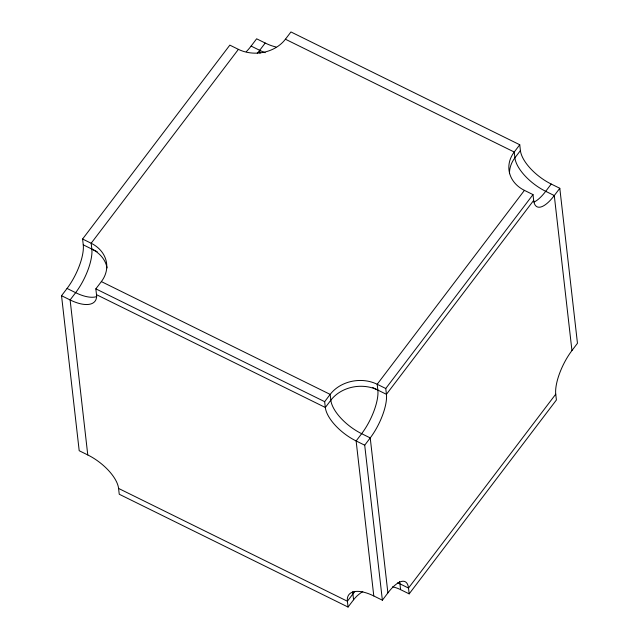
<?xml version="1.0" encoding="UTF-8"?>
<svg xmlns="http://www.w3.org/2000/svg" width="639" height="639" viewBox="0 0 639 639"><rect width="100%" height="100%" fill="white"/><g stroke="black" fill="none" stroke-linecap="round" stroke-linejoin="round"><path stroke-width="0.96" d="M82.591 239.026L229.832 45.129L238.411 49.355A34.083 27.956 -6.5 0 0 285.417 39.219L514.235 152.034A34.083 27.956 -6.5 0 0 524.427 190.366L533.006 194.599L533.669 200.414L386.427 394.311A34.083 12.029 -63.8 0 1 370.229 437.923L364.709 445.191L382.37 600.197L373.791 595.963A34.083 15.344 37.2 0 0 347.392 601.235L118.582 488.428A34.083 15.344 37.2 0 0 87.775 454.952L79.196 450.719L61.536 295.721L67.055 288.445A34.083 12.029 -63.8 0 0 83.254 244.833L82.591 239.026L91.169 243.251A34.083 27.956 -6.5 0 1 101.369 281.591L330.179 394.399A34.083 27.956 -6.5 0 1 377.186 384.263L385.764 388.496L386.427 394.311L372.489 387.434M238.411 49.355L91.169 243.251L91.832 249.066A34.083 12.029 -63.8 0 1 75.634 292.678L70.114 299.947L87.775 454.952M246.271 51.687A34.083 12.029 -63.8 0 0 251.111 46.08L256.63 38.803L265.209 43.037A34.083 15.344 37.2 0 0 275.984 46.959M257.269 53.309A34.083 12.029 -63.8 0 0 259.69 50.305L265.209 43.037M364.709 445.191L356.131 440.958A34.083 15.344 37.2 0 1 325.323 407.482L96.505 294.675L95.842 288.86L101.369 281.591M285.417 39.219L290.945 31.95L519.755 144.757L520.418 150.572A34.083 15.344 37.2 0 0 551.225 184.048L559.804 188.281L577.464 343.279L571.945 350.555A34.083 12.029 -63.8 0 0 555.746 394.167L408.505 588.064A34.083 12.029 -63.8 0 0 387.889 592.92L382.37 600.197M524.427 190.366L377.186 384.263L377.849 390.078A34.083 27.956 -6.5 0 0 330.842 400.214L325.323 407.482L324.66 401.675L330.179 394.399L330.842 400.214A34.083 15.344 37.2 0 0 361.65 433.689L370.229 437.923L387.889 592.92M519.755 144.757L514.235 152.034L514.898 157.841A34.083 27.956 -6.5 0 0 509.491 173.688M520.418 150.572L514.898 157.841A34.083 15.344 37.2 0 0 545.706 191.317L554.285 195.55L571.945 350.555M385.764 388.496L533.006 194.599M551.225 184.048L545.706 191.317A34.083 12.029 -63.8 0 1 534.044 202.068M559.804 188.281L554.285 195.55A34.083 12.029 -63.8 0 1 533.669 200.414M118.582 488.428L119.245 494.243L348.055 607.05L353.583 599.781A34.083 27.956 -6.5 0 1 362.8 591.578M392.554 586.818A34.083 27.956 -6.5 0 1 400.589 589.645L409.168 593.871L556.409 399.974L555.746 394.167M251.111 46.08L259.69 50.305A34.083 15.344 37.2 0 0 265.225 52.686M83.254 244.833L97.2 251.71M95.842 288.86L324.66 401.675M67.055 288.445L75.634 292.678A34.083 15.344 37.2 0 0 96.761 296.56M61.536 295.721L70.114 299.947A34.083 15.344 37.2 0 0 96.505 294.675M409.168 593.871L408.505 588.064L399.926 583.83A34.083 27.956 -6.5 0 0 397.626 582.8M400.589 589.645L399.926 583.83A34.083 12.029 -63.8 0 0 399.479 581.506M373.791 595.963L356.131 440.958L361.65 433.689A34.083 12.029 -63.8 0 0 377.849 390.078M353.583 599.781L352.92 593.966A34.083 15.344 37.2 0 1 352.872 591.554M348.055 607.05L347.392 601.235L352.92 593.966A34.083 27.956 -6.5 0 1 354.996 591.506M259.69 50.305L260.025 53.269M91.832 249.066A34.083 27.956 -6.5 0 1 107.064 267.925"/></g></svg>
